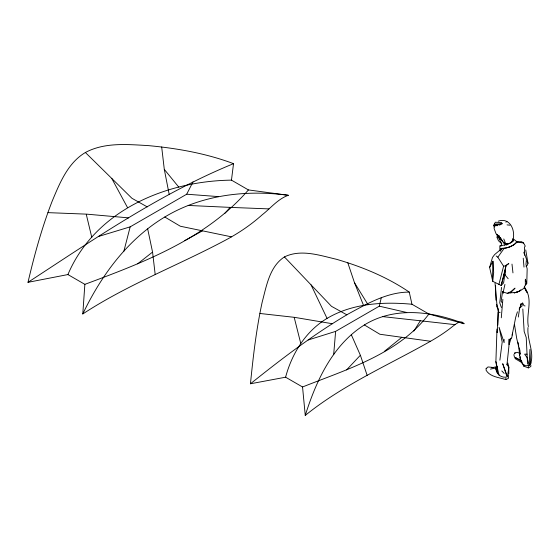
<?xml version="1.0" encoding="UTF-8"?>
<svg xmlns="http://www.w3.org/2000/svg" width="560" height="560" viewBox="0 0 560 560"><rect width="100%" height="100%" fill="white"/><g stroke="black" fill="none" stroke-linecap="round" stroke-linejoin="round"><path stroke-width="0.84" d="M499.912 250.474L499.807 245.791C504.476 245.259 509.068 243.929 513.149 241.367L513.716 239.267L516.817 241.661C513.373 247.1 506.093 247.933 500.374 249.039L501.774 248.353L506.422 247.961L510.671 246.505M508.816 373.926L508.823 367.15L507.801 362.978L506.968 364.721L508.823 367.15L507.493 376.726C502.341 378.644 496.356 374.689 495.992 369.145L496.972 367.213M494.004 224.231L502.236 223.706L494.984 225.414L494.144 226.73L494.137 228.578L495.992 233.555L497.035 234.829L497.476 236.642L498.456 237.258L497.476 236.642M522.816 308.987L524.16 331.457L526.218 337.456L527.548 364.084M528.003 327.502C526.785 339.962 534.8 352.324 530.411 364.427C520.303 370.566 519.134 353.871 519.099 347.753M493.465 367.493L487.977 366.947L486.122 368.641L486.094 370.251C489.965 376.943 499.149 377.384 505.82 379.61L508.403 378.371L508.438 376.698M505.82 379.61L505.848 378.126M519.946 349.944L519.547 355.677M492.513 278.684L492.94 261.219L489.629 267.428L492.751 281.33L501.172 285.46L503.608 282.877L504.826 274.232M497.868 325.136L498.232 309.785M529.242 365.323L529.914 349.433L530.572 362.187L529.242 365.323L527.072 357.588L524.629 354.151L527.093 354.165M498.218 312.095L497.168 332.528L497.49 330.113M501.284 317.807L502.866 299.236M499.765 225.386L499.835 224.308M82.796 313.957L84.861 284.347L67.914 274.561L28 282.317C34.419 254.772 41.965 227.416 52.227 201.04C59.773 183.043 67.816 162.96 85.386 152.495C104.608 142.177 127.421 144.431 148.4 145.614C177.317 148.316 206.262 153.419 233.527 163.66L231.462 180.138L248.409 189.924L288.33 195.293C277.879 198.926 270.676 208.201 262.171 214.823C251.727 224.161 240.149 232.162 227.871 238.882C179.942 264.719 128.485 283.99 82.796 313.957C101.549 274.701 128.73 237.874 166.922 215.747C203.35 194.565 247.086 189.707 288.33 195.293M496.986 329.056L495.894 361.613L497.574 373.177M333.662 354.718L335.629 331.38L379.302 306.166L406.784 312.508M250.46 383.775C253.176 356.398 256.354 328.993 262.192 302.078C266.476 286.118 269.465 266.672 284.417 256.928C300.86 248.843 319.816 255.409 336.504 259.294C362.089 266.77 387.135 277.06 409.255 292.096L411.964 304.248L428.911 314.027L464.058 323.729C460.971 319.193 455.665 324.261 452.704 326.382C445.753 331.982 438.27 336.875 430.507 341.271C388.318 365.176 343.203 384.713 305.256 415.415L302.547 386.981L285.6 377.202L250.46 383.775C281.82 358.715 313.817 334.18 348.502 313.838C367.318 303.639 387.219 292.103 409.255 292.096M508.403 374.899L508.284 376.019L507.493 376.726L506.359 374.878L502.712 363.699L507.493 376.726M492.751 281.33L493.682 272.44L492.94 261.219M506.968 364.721L508.886 346.556L509.166 339.024L509.138 344.61L511.049 338.24M501.536 287.385L499.744 302.82L501.389 307.482M499.877 360.178L502.201 342.02L499.072 327.306L504.105 342.664L504.098 339.318M505.19 271.642L505.435 269.913L504.098 274.778L506.03 265.727L508.844 263.515L505.904 265.405M502.558 291.844L501.158 301.133L501.914 302.456M518.315 317.058L519.708 307.818L521.941 306.208L522.571 302.764L523.936 305.648L525.063 305.963M512.519 333.165L511.861 337.344L510.419 339.311M512.141 335.097L515.739 317.163L517.433 311.808M503.489 290.92L504.938 284.417M379.302 306.166L381.269 297.78M498.862 284.655L503.587 266.196L497.84 257.201L496.195 255.969M123.872 251.244L130.172 226.849L186.697 194.215L192.997 181.881M505.435 269.913L501.172 285.46L506.03 265.727L503.587 266.196M489.629 267.428L492.464 257.453L494.592 254.618L499.891 250.159M520.17 307.146L521.234 303.478L520.044 307.699L519.113 309.092M500.871 246.407L501.676 243.684L499.331 239.106L499.8 237.391L500.899 238.217M285.6 377.202C292.04 352.975 306.432 330.043 328.636 317.478C353.78 303.233 383.789 301.637 411.964 304.248M305.256 415.415C316.323 380.345 333.228 343.567 366.016 323.953C396.018 306.453 433.139 311.43 464.058 323.729M525.728 249.921L527.996 263.263L527.247 265.363L526.029 266.35M495.005 222.894L495.257 222.222L501.739 222.593M67.914 274.561C95.046 210.602 165.578 181.006 231.462 180.138M494.655 223.517L493.878 225.386L494.613 226.807L494.676 226.261M495.992 369.145L497.126 367.115M500.234 251.265L502.005 248.43M413.819 331.093L420.343 320.768L455.007 324.653M428.911 314.027C398.755 353.885 347.095 369.25 302.547 386.981M497.035 234.829L497.343 234.381L497.462 235.466M511.602 242.018L512.953 240.093C515.662 230.363 510.034 217.063 498.232 221.172M497.84 257.201L504.063 248.479M514.43 353.598L515.116 352.716L514.654 353.206M496.174 224.238L494.431 226.394L493.878 225.386L494.83 226.688M248.409 189.924C206.325 238.693 143.682 262.486 84.861 284.347M224.63 213.612L230.125 207.382L268.905 208.894M346.584 369.915L360.073 355.565M507.269 293.342L510.419 292.845L515.025 288.148L510.965 291.592L507.269 293.342L502.306 291.711M505.904 222.222L506.947 221.326M520.828 289.849L519.015 291.403L514.136 292.957L518.931 291.354L520.177 290.339M496.489 304.304L497.091 307.223M511.273 241.843L513.674 239.876M384.286 351.449L401.842 337.302M497.315 235.165L497.959 235.263L499.709 237.37L500.108 239.491L499.499 239.421L497.315 235.165L498.862 235.718L499.709 237.37M137.606 263.858L152.124 252.413M513.135 245.217L516.075 243.061L516.523 241.955L523.565 242.991L525.273 246.12L524.433 247.1L524.44 255.332M490.462 369.11L495.691 368.025L496.825 367.234M28 282.317C94.185 239.134 160.062 193.739 233.527 163.66M506.506 245.133L508.725 243.684M486.122 368.641L486.731 368.263M184.723 240.59L202.51 230.832M509.614 246.925L514.269 244.489M509.943 243.222L511.147 242.662L512.953 240.093L512.708 238.672M504.42 245.182L508.326 243.404M498.155 235.536C501.2 237.916 501.795 242.788 505.75 243.999L507.542 243.362L509.341 243.502L505.75 243.999L504.322 243.376L503.412 242.116M308.154 339.99L335.629 331.38M98.364 236.516L130.172 226.849M496.412 225.295L502.236 223.706M514.01 354.263L514.045 355.845L515.284 358.722L521.976 362.726L523.81 366.177L528.36 367.899L530.831 366.492L530.824 365.029M515.319 353.01L517.16 352.31L520.205 353.493M491.799 367.794L497.322 366.513M510.419 292.845L516.18 292.404L520.149 290.808L523.789 288.414L525.364 284.991L526.771 283.304L527.17 268.779L525.966 264.509L526.456 259.189L524.048 252.133L524.16 253.722M505.785 243.39L504.322 243.376L503.468 242.088M47.964 212.639L86.744 214.151L128.66 217.875M188.209 205.443L230.125 207.382M497.882 308.329L498.701 312.291L500.15 312.382M186.697 194.215L218.505 196.609M507.052 224.882L509.936 225.183M382.634 316.61L420.343 320.768M259.924 313.474L294.595 317.359L332.304 323.722M517.657 241.745L521.556 241.682L523.565 242.991M430.514 341.271L379.883 334.257L364.357 324.933M494.144 226.73L494.613 226.807M231.476 236.838L180.327 226.233L164.773 217.007M516.271 241.584L517.797 242.053M520.954 360.43L515.277 357.525L521.948 361.354M346.829 314.811L331.478 306.313L284.424 256.928M147.238 206.892L131.922 198.282L85.393 152.495M500.332 238.007L502.502 240.856M501.802 370.937L504.189 373.387M508.186 278.726L505.344 275.324L504.896 270.501M161.679 146.986L164.297 169.379L178.815 187.159M347.781 262.745L354.515 282.765L368.011 304.647M496.482 224.903L497.056 225.855M525.091 288.526C533.351 299.635 525.833 314.041 528.374 326.592M111.741 178.423L127.498 207.55M501.676 243.684L498.484 240.765L496.776 236.894M496.951 306.509L497.574 307.72M525.077 288.547L527.009 292.383L524.3 286.405M311.073 284.893L327.061 318.409M497.959 235.263L500.108 239.491L498.862 235.718L498.232 236.04L497.602 234.934L498.344 237.244M351.309 334.698L360.423 355.362L367.15 375.382M527.1 261.114L527.996 263.263M525.007 288.568L525.952 290.941M354.515 282.765L363.629 305.641M503.776 238.959L505.75 243.999M495.691 368.025L497.147 372.078M525.294 279.202L526.771 283.304L525.364 284.991L525.301 280.028M519.981 357.77L521.836 362.964M294.245 317.562L300.769 343.462M86.296 214.41L91.791 237.405M520.408 354.27L516.691 338.317L514.556 324.94M495.894 361.613L499.072 375.256M499.226 236.243L499.499 239.421M498.701 312.291L496.804 303.303L495.04 283.206M147.665 228.851L152.572 252.154L155.197 274.547M517.958 342.237L518.77 346.178M164.297 169.379L169.204 194.467M530.579 361.403L530.838 363.573M511.987 264.103L512.967 272.888M523.229 258.195L524.006 267.099M520.226 356.72L520.373 359.226M495.586 285.789L495.88 300.132M523.782 364.399L523.81 366.177M528.353 366.254L528.36 367.899M503.293 291.55L503.3 293.272"/></g></svg>
